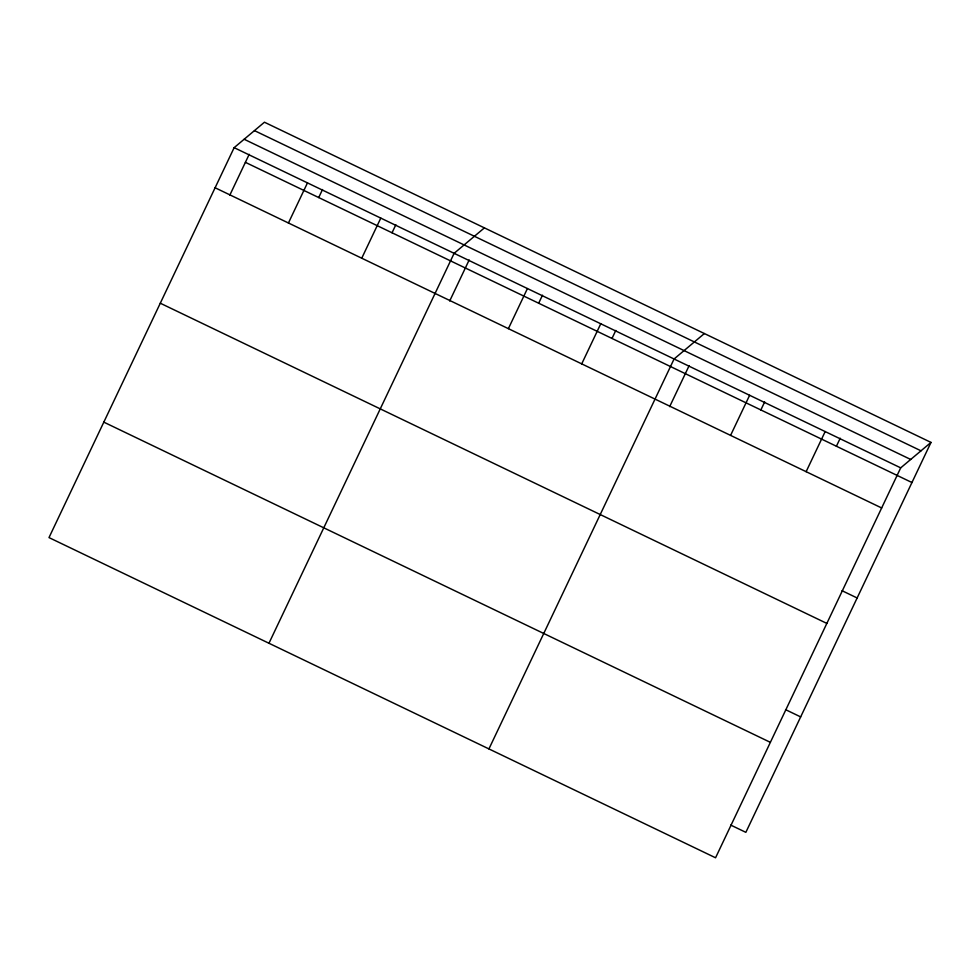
<?xml version="1.0" encoding="UTF-8"?>
<svg xmlns="http://www.w3.org/2000/svg" width="980" height="980" viewBox="0 0 980 980"><rect width="100%" height="100%" fill="white"/><g stroke="black" fill="none" stroke-linecap="round" stroke-linejoin="round"><path stroke-width="1.47" d="M234.147 147.662L49 537.591L715.559 857.782L900.706 467.852L931 442.409L264.441 122.218L234.147 147.662L900.706 467.852M229.737 195.314L249.202 154.313M288.426 222.999L307.475 182.88M318.708 197.556L322.518 189.532M361.743 258.218L380.791 218.099M392.037 232.775L395.846 224.751M268.961 643.248L454.12 253.318L484.402 227.875M449.698 300.983L469.163 259.97M508.387 328.655L527.436 288.549M538.682 303.212L542.491 295.201M581.716 363.886L600.765 323.768M611.998 338.443L615.808 330.419M488.934 748.916L674.081 358.986L704.375 333.543M669.659 406.639L689.136 365.638M730.578 435.39L749.627 395.271M760.86 409.946L764.67 401.923M806.124 471.686L825.172 431.568M836.406 446.243L840.215 438.219M931 442.409L745.854 832.339L730.737 825.087M254.445 130.61L921.004 450.812M244.143 139.258L910.702 459.461M245.392 162.337L911.951 482.528M215.11 187.768L881.669 507.971M842.028 590.707L857.133 597.971M160.291 303.212L826.851 623.415M785.556 709.643L800.66 716.907M103.819 422.147L770.378 742.35"/></g></svg>
